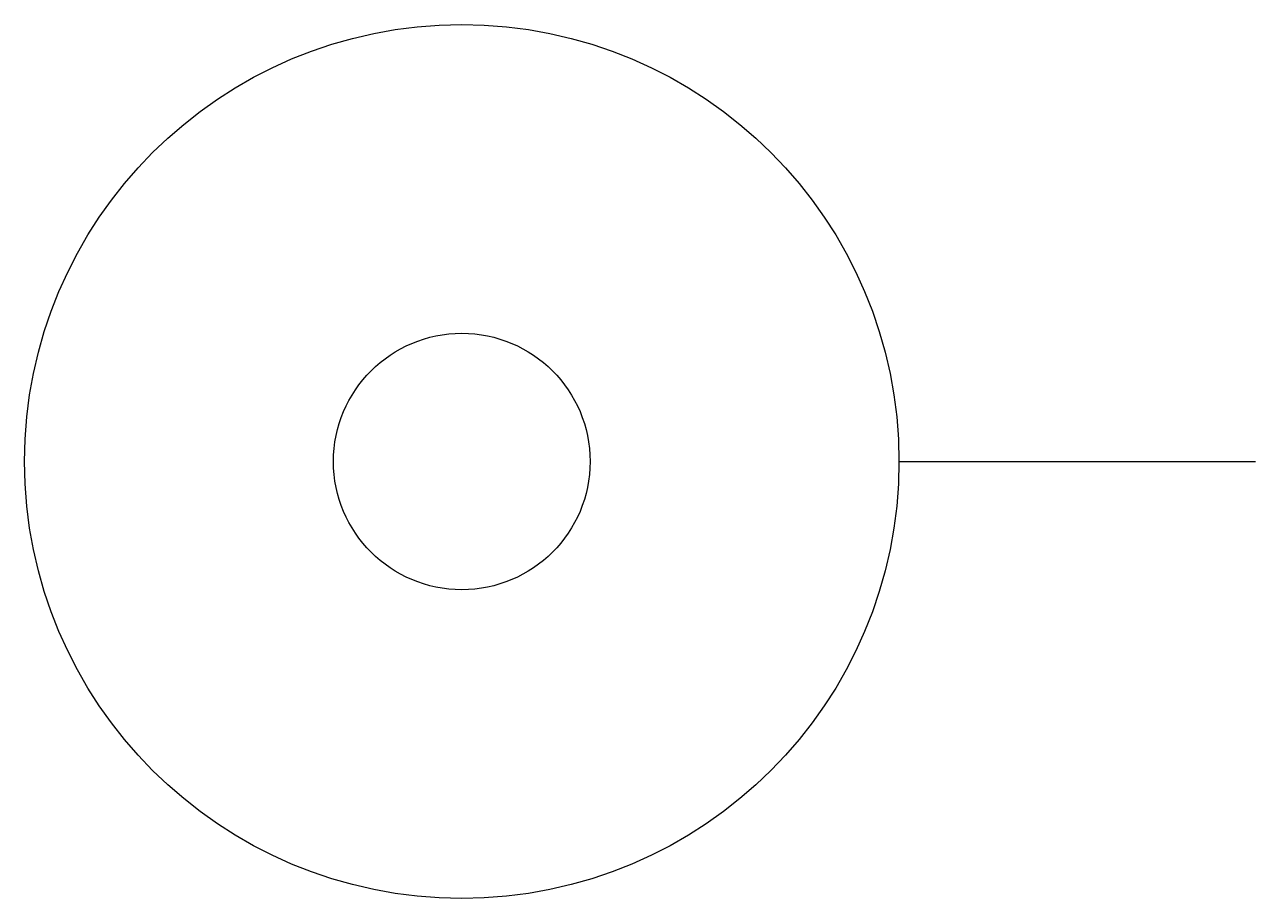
# Model space of a CAD drawing. Header units: millimetres. Extents: x 80.8 to 106.7, y 80.8 to 99.2.
import ezdxf

# ---------------------------------------------------------------- set-up
doc = ezdxf.new("R2010")
doc.units = ezdxf.units.MM

msp = doc.modelspace()

# ---------------------------------------------------------------- linework, layer by layer
for p, q in [((99.2, 90, 3.8), (101.2, 90, 3.8)), ((101.2, 90, 3.8), (106.7, 90, 3.8))]:
    msp.add_line(p, q)
for radius in [9.2, 2.7]:
    msp.add_circle((90, 90), radius)

doc.saveas('drawing.dxf')
